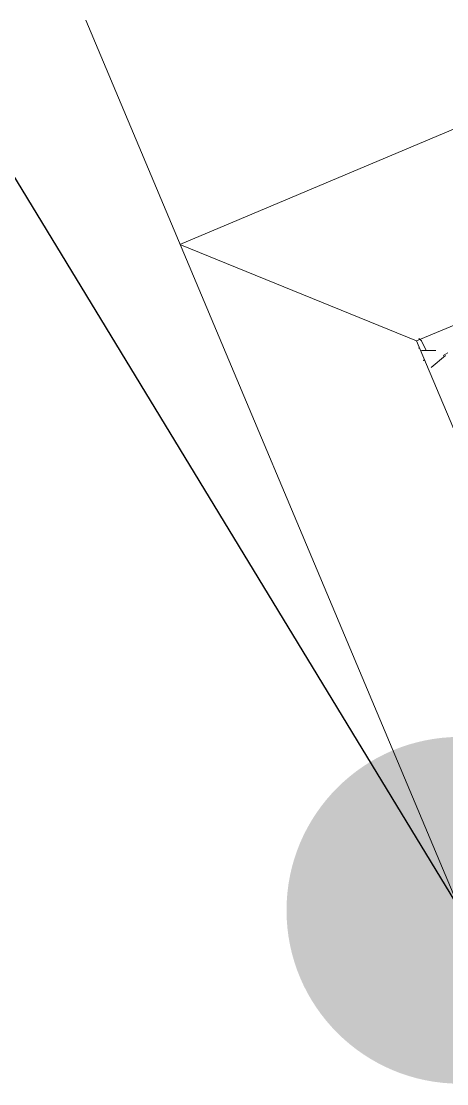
# Model space of a CAD drawing. Header units: metres. Extents: x 536111 to 536507, y 1836388 to 1836665.
# Drawn here: x 536271.292 to 536273.055, y 1836506.671 to 1836511.075 of the extents above; entities that cross this region are included whole.
import ezdxf

# ---------------------------------------------------------------- set-up
doc = ezdxf.new("R2010")
doc.units = ezdxf.units.M
doc.header["$MEASUREMENT"] = 0
for name, color, linetype, lineweight in [('Level 4', 1, 'Continuous', 0), ('Level 42', 1, 'Continuous', 0), ('Level 5', 1, 'Continuous', 0)]:
    doc.layers.add(name, color=color, linetype=linetype, lineweight=lineweight)

msp = doc.modelspace()

# ---------------------------------------------------------------- hatches: boundary and pattern name
at = {"layer": 'Level 4', "linetype": 'Continuous', "lineweight": 0}
h = msp.add_hatch(color=7, dxfattribs=at)
edge = h.paths.add_edge_path()
edge.add_arc((536273.11, 1836507.39), 0.7187, 270, 630)

# ---------------------------------------------------------------- linework, layer by layer
at = {"layer": 'Level 42', "color": 7, "linetype": 'Continuous', "lineweight": 0}
for p, q in [((536279.23, 1836513.22), (536271.95, 1836510.15)), ((536279.23, 1836513.22), (536271.95, 1836510.15)), ((536278.83, 1836512.23), (536272.93, 1836509.75)), ((536278.83, 1836512.23), (536272.93, 1836509.75)), ((536271.56, 1836511.08), (536273.11, 1836507.39)), ((536271.56, 1836511.08), (536273.11, 1836507.39)), ((536272.93, 1836509.75), (536271.95, 1836510.15)), ((536272.93, 1836509.75), (536271.95, 1836510.15)), ((536272.93, 1836509.75), (536273.51, 1836508.37)), ((536272.93, 1836509.75), (536273.51, 1836508.37)), ((536272.95, 1836509.75), (536272.94, 1836509.76)), ((536272.95, 1836509.75), (536272.94, 1836509.76)), ((536272.97, 1836509.71), (536272.95, 1836509.75)), ((536272.97, 1836509.71), (536272.95, 1836509.75)), ((536273.01, 1836509.71), (536272.95, 1836509.71)), ((536273.01, 1836509.71), (536272.95, 1836509.71)), ((536273.05, 1836509.69), (536272.99, 1836509.64)), ((536273.05, 1836509.69), (536272.99, 1836509.64)), ((536273.06, 1836509.7), (536273.04, 1836509.69)), ((536273.06, 1836509.7), (536273.04, 1836509.69))]:
    msp.add_line(p, q, dxfattribs=at)
for p in [(536272.94, 1836509.72), (536272.94, 1836509.72), (536272.96, 1836509.67), (536272.96, 1836509.67)]:
    msp.add_point(p, dxfattribs=at)
at = {"layer": 'Level 5', "color": 7, "linetype": 'Continuous', "lineweight": 30}
msp.add_line((536269.5, 1836513.33), (536273.11, 1836507.39), dxfattribs=at)

doc.saveas('drawing.dxf')
